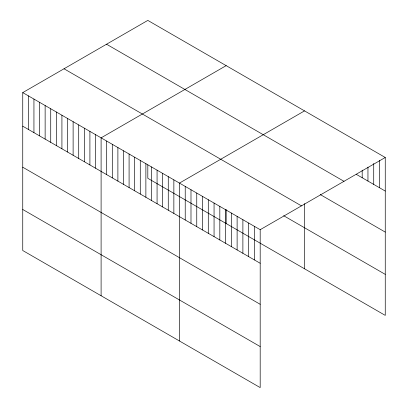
<?xml version="1.0" encoding="UTF-8"?>
<svg xmlns="http://www.w3.org/2000/svg" width="408" height="408" viewBox="0 0 408 408"><rect width="100%" height="100%" fill="white"/><g stroke="black" fill="none" stroke-linecap="round" stroke-linejoin="round"><path stroke-width="0.61" d="M22.746 92.606L260.187 229.694L260.187 387.6L22.746 250.512L22.746 92.606L147.813 20.4L385.254 157.488L385.254 315.394L147.813 178.306L147.813 164.827M226.17 65.637L101.102 137.848L101.102 295.754M304.526 110.879L179.459 183.085L179.459 340.991M260.187 229.694L385.254 157.488M356.424 174.415L385.254 191.061M106.539 44.227L343.985 181.315M320.249 194.56L385.254 232.091M64.015 68.779L301.461 205.867M283.662 215.71L385.254 274.365M22.746 126.179L260.187 263.267M22.746 167.214L260.187 304.297M22.746 209.483L260.187 346.57M379.491 160.492L379.491 187.731M373.723 163.496L373.723 184.401M367.955 167.137L367.955 181.07M362.187 170.141L362.187 177.745M304.526 203.597L304.526 268.785M254.419 226.364L254.419 259.937M248.656 223.033L248.656 256.612M242.888 219.703L242.888 253.281M237.119 216.378L237.119 249.951M231.356 213.047L231.356 246.621M226.17 209.477L226.17 223.543M225.588 209.717L225.588 243.29M219.82 206.387L219.82 239.965M214.057 203.062L214.057 236.635M208.289 199.731L208.289 233.305M202.521 196.401L202.521 229.974M196.758 193.071L196.758 226.644M190.99 189.74L190.99 223.319M185.222 186.415L185.222 219.989M173.859 179.851L173.859 213.425M168.264 176.623L168.264 210.196M162.665 173.39L162.665 206.963M157.07 170.156L157.07 203.735M151.475 166.928L151.475 200.501M145.875 163.695L145.875 197.268M140.281 160.466L140.281 194.04M134.681 157.233L134.681 190.806M129.086 154L129.086 187.578M123.486 150.771L123.486 184.345M117.892 147.538L117.892 181.116M112.297 144.31L112.297 177.883M106.697 141.076L106.697 174.649M95.503 134.614L95.503 168.188M89.908 131.381L89.908 164.959M84.308 128.153L84.308 161.726M78.713 124.919L78.713 158.493M73.119 121.691L73.119 155.264M67.519 118.458L67.519 152.031M61.924 115.224L61.924 148.803M56.324 111.996L56.324 145.569M50.73 108.763L50.73 142.336M45.135 105.534L45.135 139.108M39.535 102.301L39.535 135.874M33.941 99.067L33.941 132.646M28.341 95.839L28.341 129.412"/></g></svg>
